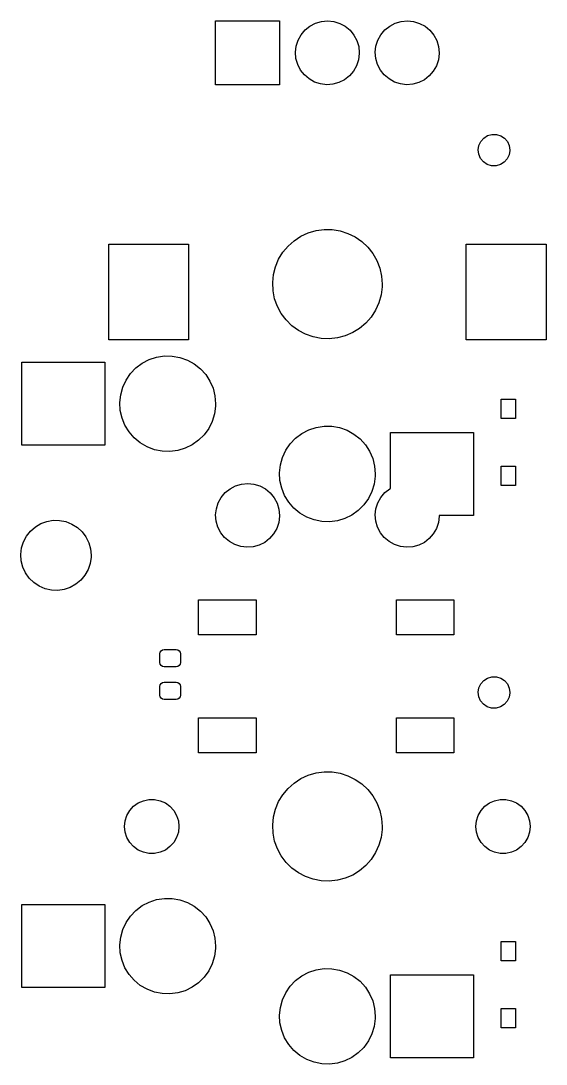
# Model space of a CAD drawing. Extents: x 3.01 to 5.54, y -3.22 to -0.6.
# Drawn here: x 4.893 to 5.54, y -1.883 to -0.595 of the extents above; entities that cross this region are included whole.
import ezdxf

# ---------------------------------------------------------------- set-up
doc = ezdxf.new("R2010")
doc.units = 0
doc.header["$MEASUREMENT"] = 0
doc.layers.add('BLACK', color=7, linetype='CONTINUOUS')

msp = doc.modelspace()

# ---------------------------------------------------------------- linework, layer by layer
at = {"layer": 'BLACK', "linetype": 'CONTINUOUS'}
for p, q in [((5.13288, -0.674213), (5.13288, -0.595473)), ((5.13288, -0.595473), (5.21162, -0.595473)), ((5.21162, -0.595473), (5.21162, -0.674213)), ((5.24313, -0.606715), (5.24912, -0.6019)), ((5.24912, -0.6019), (5.25593, -0.59834)), ((5.25593, -0.59834), (5.2633, -0.596171)), ((5.2633, -0.596171), (5.27095, -0.595474)), ((5.27095, -0.595474), (5.27859, -0.596277)), ((5.27859, -0.596277), (5.28593, -0.59855)), ((5.28593, -0.59855), (5.29269, -0.602204)), ((5.29269, -0.602204), (5.29861, -0.607102)), ((5.34155, -0.606715), (5.34754, -0.6019)), ((5.34754, -0.6019), (5.35435, -0.59834)), ((5.35435, -0.59834), (5.36172, -0.596171)), ((5.36172, -0.596171), (5.36937, -0.595474)), ((5.36937, -0.595474), (5.37702, -0.596277)), ((5.37702, -0.596277), (5.38436, -0.59855)), ((5.38436, -0.59855), (5.39111, -0.602204)), ((5.39111, -0.602204), (5.39704, -0.607102)), ((5.23449, -0.619334), (5.23819, -0.612601)), ((5.23819, -0.612601), (5.24313, -0.606715)), ((5.29861, -0.607102), (5.30347, -0.613056)), ((5.30347, -0.613056), (5.30707, -0.619841)), ((5.33291, -0.619334), (5.33661, -0.612601)), ((5.33661, -0.612601), (5.34155, -0.606715)), ((5.39704, -0.607102), (5.40189, -0.613056)), ((5.40189, -0.613056), (5.4055, -0.619841)), ((5.23131, -0.634294), (5.23216, -0.626658)), ((5.23216, -0.626658), (5.23449, -0.619334)), ((5.30707, -0.619841), (5.30929, -0.627196)), ((5.30929, -0.627196), (5.31004, -0.634843)), ((5.32973, -0.634294), (5.33059, -0.626658)), ((5.33059, -0.626658), (5.33291, -0.619334)), ((5.4055, -0.619841), (5.40772, -0.627196)), ((5.40772, -0.627196), (5.40847, -0.634843)), ((5.23195, -0.64195), (5.23131, -0.634294)), ((5.23407, -0.649336), (5.23195, -0.64195)), ((5.30907, -0.643566), (5.30664, -0.650857)), ((5.31003, -0.635943), (5.30907, -0.643566)), ((5.31004, -0.634843), (5.31003, -0.635943)), ((5.33038, -0.64195), (5.32973, -0.634294)), ((5.33249, -0.649336), (5.33038, -0.64195)), ((5.40749, -0.643566), (5.40507, -0.650857)), ((5.40845, -0.635943), (5.40749, -0.643566)), ((5.40847, -0.634843), (5.40845, -0.635943)), ((5.23758, -0.65617), (5.23407, -0.649336)), ((5.24235, -0.662192), (5.23758, -0.65617)), ((5.30664, -0.650857), (5.30285, -0.657538)), ((5.33601, -0.65617), (5.33249, -0.649336)), ((5.34078, -0.662192), (5.33601, -0.65617)), ((5.40507, -0.650857), (5.40127, -0.657538)), ((5.24821, -0.667172), (5.24235, -0.662192)), ((5.25491, -0.670921), (5.24821, -0.667172)), ((5.29177, -0.668085), (5.28491, -0.671549)), ((5.29782, -0.663354), (5.29177, -0.668085)), ((5.30285, -0.657538), (5.29782, -0.663354)), ((5.34663, -0.667172), (5.34078, -0.662192)), ((5.35334, -0.670921), (5.34663, -0.667172)), ((5.3902, -0.668085), (5.38334, -0.671549)), ((5.39625, -0.663354), (5.3902, -0.668085)), ((5.40127, -0.657538), (5.39625, -0.663354)), ((5.21162, -0.674213), (5.13288, -0.674213)), ((5.26222, -0.673295), (5.25491, -0.670921)), ((5.26985, -0.674205), (5.26222, -0.673295)), ((5.27751, -0.673615), (5.26985, -0.674205)), ((5.28491, -0.671549), (5.27751, -0.673615)), ((5.36065, -0.673295), (5.35334, -0.670921)), ((5.36827, -0.674205), (5.36065, -0.673295)), ((5.37594, -0.673615), (5.36827, -0.674205)), ((5.38334, -0.671549), (5.37594, -0.673615)), ((5.45753, -0.74922), (5.45988, -0.744215)), ((5.45988, -0.744215), (5.46354, -0.740071)), ((5.46354, -0.740071), (5.46822, -0.737121)), ((5.46822, -0.737121), (5.47353, -0.735601)), ((5.47353, -0.735601), (5.47906, -0.735635)), ((5.47906, -0.735635), (5.48436, -0.737219)), ((5.48436, -0.737219), (5.489, -0.740226)), ((5.489, -0.740226), (5.49261, -0.744415)), ((5.49261, -0.744415), (5.49489, -0.749448)), ((5.45668, -0.754683), (5.45753, -0.74922)), ((5.4574, -0.760165), (5.45668, -0.754683)), ((5.49567, -0.755397), (5.49476, -0.760849)), ((5.49489, -0.749448), (5.49568, -0.754921)), ((5.49568, -0.754921), (5.49567, -0.755397)), ((5.45962, -0.765225), (5.4574, -0.760165)), ((5.46318, -0.769458), (5.45962, -0.765225)), ((5.46778, -0.772521), (5.46318, -0.769458)), ((5.48863, -0.769924), (5.48392, -0.772817)), ((5.49234, -0.765825), (5.48863, -0.769924)), ((5.49476, -0.760849), (5.49234, -0.765825)), ((5.47306, -0.77417), (5.46778, -0.772521)), ((5.47859, -0.774271), (5.47306, -0.77417)), ((5.48392, -0.772817), (5.47859, -0.774271)), ((5.22958, -0.866724), (5.23794, -0.861238)), ((5.23794, -0.861238), (5.24703, -0.85705)), ((5.24703, -0.85705), (5.25663, -0.85425)), ((5.25663, -0.85425), (5.26655, -0.852901)), ((5.26655, -0.852901), (5.27655, -0.853032)), ((5.27655, -0.853032), (5.28642, -0.85464)), ((5.28642, -0.85464), (5.29595, -0.85769)), ((5.29595, -0.85769), (5.30493, -0.862115)), ((5.30493, -0.862115), (5.31315, -0.867818)), ((5.00099, -0.989174), (5.00099, -0.871064)), ((5.00099, -0.871064), (5.09941, -0.871064)), ((5.09941, -0.871064), (5.09941, -0.989174)), ((5.21571, -0.881078), (5.22211, -0.873386)), ((5.22211, -0.873386), (5.22958, -0.866724)), ((5.31315, -0.867818), (5.32043, -0.874673)), ((5.32043, -0.874673), (5.32663, -0.88253)), ((5.44193, -0.989174), (5.44193, -0.871064)), ((5.44193, -0.871064), (5.54036, -0.871064)), ((5.54036, -0.871064), (5.54036, -0.989174)), ((5.21052, -0.889631), (5.21571, -0.881078)), ((5.32663, -0.88253), (5.33159, -0.891216)), ((5.20419, -0.908554), (5.20665, -0.898857)), ((5.20665, -0.898857), (5.21052, -0.889631)), ((5.33159, -0.891216), (5.33522, -0.90054)), ((5.33522, -0.90054), (5.33743, -0.910298)), ((5.20319, -0.918508), (5.20419, -0.908554)), ((5.33743, -0.910298), (5.33817, -0.920275)), ((5.20367, -0.928501), (5.20319, -0.918508)), ((5.33807, -0.923808), (5.33681, -0.933732)), ((5.33817, -0.920275), (5.33807, -0.923808)), ((5.20562, -0.938314), (5.20367, -0.928501)), ((5.209, -0.94773), (5.20562, -0.938314)), ((5.33681, -0.933732), (5.3341, -0.943362)), ((5.21374, -0.956543), (5.209, -0.94773)), ((5.32999, -0.952483), (5.32457, -0.960898)), ((5.3341, -0.943362), (5.32999, -0.952483)), ((5.21972, -0.964559), (5.21374, -0.956543)), ((5.22683, -0.971603), (5.21972, -0.964559)), ((5.32457, -0.960898), (5.31798, -0.96842)), ((5.2349, -0.977518), (5.22683, -0.971603)), ((5.24375, -0.982177), (5.2349, -0.977518)), ((5.31034, -0.974884), (5.30183, -0.980148)), ((5.31798, -0.96842), (5.31034, -0.974884)), ((5.09941, -0.989174), (5.00099, -0.989174)), ((5.2532, -0.985475), (5.24375, -0.982177)), ((5.26303, -0.987341), (5.2532, -0.985475)), ((5.27302, -0.987734), (5.26303, -0.987341)), ((5.28297, -0.986645), (5.27302, -0.987734)), ((5.29264, -0.984098), (5.28297, -0.986645)), ((5.30183, -0.980148), (5.29264, -0.984098)), ((5.54036, -0.989174), (5.44193, -0.989174)), ((4.8937, -1.11909), (4.8937, -1.01673)), ((4.8937, -1.01673), (4.99606, -1.01673)), ((4.99606, -1.01673), (4.99606, -1.11909)), ((5.04235, -1.01794), (5.05093, -1.01347)), ((5.05093, -1.01347), (5.06013, -1.01047)), ((5.06013, -1.01047), (5.0697, -1.009)), ((5.0697, -1.009), (5.07937, -1.00912)), ((5.07937, -1.00912), (5.0889, -1.01082)), ((5.0889, -1.01082), (5.09802, -1.01405)), ((5.09802, -1.01405), (5.1065, -1.01872)), ((5.02792, -1.03075), (5.03461, -1.02375)), ((5.03461, -1.02375), (5.04235, -1.01794)), ((5.1065, -1.01872), (5.11409, -1.02472)), ((5.11409, -1.02472), (5.12061, -1.03188)), ((5.01839, -1.04752), (5.02247, -1.03874)), ((5.02247, -1.03874), (5.02792, -1.03075)), ((5.12061, -1.03188), (5.12586, -1.04001)), ((5.12586, -1.04001), (5.12972, -1.04888)), ((5.01581, -1.05685), (5.01839, -1.04752)), ((5.12972, -1.04888), (5.13208, -1.05827)), ((5.01478, -1.06647), (5.01581, -1.05685)), ((5.01534, -1.07613), (5.01478, -1.06647)), ((5.13208, -1.05827), (5.13287, -1.06791)), ((5.13287, -1.06791), (5.1328, -1.0708)), ((5.48491, -1.08596), (5.48491, -1.06234)), ((5.48491, -1.06234), (5.50262, -1.06234)), ((5.50262, -1.06234), (5.50262, -1.08596)), ((5.01746, -1.08557), (5.01534, -1.07613)), ((5.13154, -1.08039), (5.12872, -1.08965)), ((5.1328, -1.0708), (5.13154, -1.08039)), ((5.0211, -1.09454), (5.01746, -1.08557)), ((5.12872, -1.08965), (5.12444, -1.09833)), ((5.50262, -1.08596), (5.48491, -1.08596)), ((5.02616, -1.10279), (5.0211, -1.09454)), ((5.0325, -1.11011), (5.02616, -1.10279)), ((5.11879, -1.10619), (5.11193, -1.11302)), ((5.12444, -1.09833), (5.11879, -1.10619)), ((5.23146, -1.11037), (5.2392, -1.10456)), ((5.2392, -1.10456), (5.24778, -1.10009)), ((5.24778, -1.10009), (5.25698, -1.09708)), ((5.25698, -1.09708), (5.26655, -1.09562)), ((5.26655, -1.09562), (5.27622, -1.09573)), ((5.27622, -1.09573), (5.28575, -1.09743)), ((5.28575, -1.09743), (5.29487, -1.10066)), ((5.29487, -1.10066), (5.30335, -1.10534)), ((5.30335, -1.10534), (5.31094, -1.11134)), ((5.34842, -1.17231), (5.34842, -1.10335)), ((5.34842, -1.10335), (5.45078, -1.10335)), ((5.45078, -1.10335), (5.45078, -1.20571)), ((4.99606, -1.11909), (4.8937, -1.11909)), ((5.03994, -1.11629), (5.0325, -1.11011)), ((5.0483, -1.12117), (5.03994, -1.11629)), ((5.10406, -1.11864), (5.09536, -1.1229)), ((5.11193, -1.11302), (5.10406, -1.11864)), ((5.21932, -1.12536), (5.22477, -1.11736)), ((5.22477, -1.11736), (5.23146, -1.11037)), ((5.31094, -1.11134), (5.31746, -1.11849)), ((5.31746, -1.11849), (5.32271, -1.12662)), ((5.05734, -1.12462), (5.0483, -1.12117)), ((5.06682, -1.12655), (5.05734, -1.12462)), ((5.0765, -1.12691), (5.06682, -1.12655)), ((5.08609, -1.12568), (5.0765, -1.12691)), ((5.09536, -1.1229), (5.08609, -1.12568)), ((5.21524, -1.13414), (5.21932, -1.12536)), ((5.32271, -1.12662), (5.32657, -1.1355)), ((5.21163, -1.15308), (5.21266, -1.14346)), ((5.21266, -1.14346), (5.21524, -1.13414)), ((5.32657, -1.1355), (5.32893, -1.14488)), ((5.32893, -1.14488), (5.32972, -1.15453)), ((5.48491, -1.16863), (5.48491, -1.14501)), ((5.48491, -1.14501), (5.50262, -1.14501)), ((5.50262, -1.14501), (5.50262, -1.16863)), ((5.21219, -1.16275), (5.21163, -1.15308)), ((5.32965, -1.15741), (5.32839, -1.16701)), ((5.32972, -1.15453), (5.32965, -1.15741)), ((5.15069, -1.17277), (5.1575, -1.16921)), ((5.1575, -1.16921), (5.16487, -1.16704)), ((5.16487, -1.16704), (5.17252, -1.16634)), ((5.17252, -1.16634), (5.18017, -1.16714)), ((5.18017, -1.16714), (5.18751, -1.16942)), ((5.18751, -1.16942), (5.19426, -1.17307)), ((5.21431, -1.17219), (5.21219, -1.16275)), ((5.32839, -1.16701), (5.32557, -1.17627)), ((5.50262, -1.16863), (5.48491, -1.16863)), ((5.13606, -1.1902), (5.13976, -1.18347)), ((5.13976, -1.18347), (5.1447, -1.17758)), ((5.1447, -1.17758), (5.15069, -1.17277)), ((5.19426, -1.17307), (5.20018, -1.17797)), ((5.20018, -1.17797), (5.20504, -1.18392)), ((5.20504, -1.18392), (5.20865, -1.19071)), ((5.21796, -1.18115), (5.21431, -1.17219)), ((5.22301, -1.18941), (5.21796, -1.18115)), ((5.32557, -1.17627), (5.32129, -1.18494)), ((5.33291, -1.1902), (5.33661, -1.18347)), ((5.33661, -1.18347), (5.34155, -1.17758)), ((5.34155, -1.17758), (5.34754, -1.17277)), ((5.34754, -1.17277), (5.34842, -1.17231)), ((5.13374, -1.19752), (5.13606, -1.1902)), ((5.20865, -1.19071), (5.21087, -1.19806)), ((5.22935, -1.19672), (5.22301, -1.18941)), ((5.23679, -1.2029), (5.22935, -1.19672)), ((5.31564, -1.1928), (5.30878, -1.19963)), ((5.32129, -1.18494), (5.31564, -1.1928)), ((5.33059, -1.19752), (5.33291, -1.1902)), ((5.13288, -1.20516), (5.13374, -1.19752)), ((5.13353, -1.21282), (5.13288, -1.20516)), ((5.2116, -1.20681), (5.21064, -1.21443)), ((5.21087, -1.19806), (5.21162, -1.20571)), ((5.21162, -1.20571), (5.2116, -1.20681)), ((5.24515, -1.20778), (5.23679, -1.2029)), ((5.25419, -1.21124), (5.24515, -1.20778)), ((5.29221, -1.20951), (5.28295, -1.21229)), ((5.30091, -1.20525), (5.29221, -1.20951)), ((5.30878, -1.19963), (5.30091, -1.20525)), ((5.32973, -1.20516), (5.33059, -1.19752)), ((5.33038, -1.21282), (5.32973, -1.20516)), ((5.40845, -1.20681), (5.40749, -1.21443)), ((5.40847, -1.20571), (5.40845, -1.20681)), ((5.45078, -1.20571), (5.40847, -1.20571)), ((5.40847, -1.20571), (5.40847, -1.20571)), ((4.90461, -1.22511), (4.91057, -1.21988)), ((4.91057, -1.21988), (4.91738, -1.21583)), ((4.91738, -1.21583), (4.92481, -1.21309)), ((4.92481, -1.21309), (4.93262, -1.21175)), ((4.93262, -1.21175), (4.94055, -1.21185)), ((4.94055, -1.21185), (4.94832, -1.2134)), ((4.94832, -1.2134), (4.95568, -1.21633)), ((4.95568, -1.21633), (4.96239, -1.22056)), ((4.96239, -1.22056), (4.9682, -1.22594)), ((5.13564, -1.2202), (5.13353, -1.21282)), ((5.13916, -1.22704), (5.13564, -1.2202)), ((5.20822, -1.22172), (5.20442, -1.2284)), ((5.21064, -1.21443), (5.20822, -1.22172)), ((5.26367, -1.21317), (5.25419, -1.21124)), ((5.27335, -1.21352), (5.26367, -1.21317)), ((5.28295, -1.21229), (5.27335, -1.21352)), ((5.33249, -1.2202), (5.33038, -1.21282)), ((5.33601, -1.22704), (5.33249, -1.2202)), ((5.40507, -1.22172), (5.40127, -1.2284)), ((5.40749, -1.21443), (5.40507, -1.22172)), ((4.89601, -1.23835), (4.8997, -1.23133)), ((4.8997, -1.23133), (4.90461, -1.22511)), ((4.9682, -1.22594), (4.97295, -1.23229)), ((4.97295, -1.23229), (4.97645, -1.2394)), ((5.14393, -1.23306), (5.13916, -1.22704)), ((5.14978, -1.23804), (5.14393, -1.23306)), ((5.1994, -1.23422), (5.19334, -1.23895)), ((5.20442, -1.2284), (5.1994, -1.23422)), ((5.34078, -1.23306), (5.33601, -1.22704)), ((5.34663, -1.23804), (5.34078, -1.23306)), ((5.39625, -1.23422), (5.3902, -1.23895)), ((5.40127, -1.2284), (5.39625, -1.23422)), ((4.89273, -1.25379), (4.89366, -1.24592)), ((4.89366, -1.24592), (4.89601, -1.23835)), ((4.97645, -1.2394), (4.9786, -1.24703)), ((4.9786, -1.24703), (4.97933, -1.25492)), ((5.15649, -1.24179), (5.14978, -1.23804)), ((5.16379, -1.24416), (5.15649, -1.24179)), ((5.17142, -1.24507), (5.16379, -1.24416)), ((5.17909, -1.24448), (5.17142, -1.24507)), ((5.18649, -1.24242), (5.17909, -1.24448)), ((5.19334, -1.23895), (5.18649, -1.24242)), ((5.35334, -1.24179), (5.34663, -1.23804)), ((5.36065, -1.24416), (5.35334, -1.24179)), ((5.36827, -1.24507), (5.36065, -1.24416)), ((5.37594, -1.24448), (5.36827, -1.24507)), ((5.38334, -1.24242), (5.37594, -1.24448)), ((5.3902, -1.23895), (5.38334, -1.24242)), ((4.89325, -1.2617), (4.89273, -1.25379)), ((4.97927, -1.25719), (4.97813, -1.26503)), ((4.97933, -1.25492), (4.97927, -1.25719)), ((4.8952, -1.26938), (4.89325, -1.2617)), ((4.89852, -1.27657), (4.8952, -1.26938)), ((4.97558, -1.27254), (4.97171, -1.27945)), ((4.97813, -1.26503), (4.97558, -1.27254)), ((4.90309, -1.28305), (4.89852, -1.27657)), ((4.90877, -1.28858), (4.90309, -1.28305)), ((4.96664, -1.28554), (4.96055, -1.29061)), ((4.97171, -1.27945), (4.96664, -1.28554)), ((4.91536, -1.29298), (4.90877, -1.28858)), ((4.92264, -1.29611), (4.91536, -1.29298)), ((4.93037, -1.29786), (4.92264, -1.29611)), ((4.93829, -1.29817), (4.93037, -1.29786)), ((4.94613, -1.29703), (4.93829, -1.29817)), ((4.95364, -1.29448), (4.94613, -1.29703)), ((4.96055, -1.29061), (4.95364, -1.29448)), ((5.11181, -1.35315), (5.11181, -1.30984)), ((5.11181, -1.30984), (5.18268, -1.30984)), ((5.18268, -1.30984), (5.18268, -1.35315)), ((5.35591, -1.35315), (5.35591, -1.30984)), ((5.35591, -1.30984), (5.42677, -1.30984)), ((5.42677, -1.30984), (5.42677, -1.35315)), ((5.18268, -1.35315), (5.11181, -1.35315)), ((5.42677, -1.35315), (5.35591, -1.35315)), ((5.06417, -1.37657), (5.06458, -1.37454)), ((5.06417, -1.3872), (5.06417, -1.37657)), ((5.06458, -1.37454), (5.06573, -1.37282)), ((5.06573, -1.37282), (5.06745, -1.37166)), ((5.06745, -1.37166), (5.06949, -1.37126)), ((5.06949, -1.37126), (5.08406, -1.37126)), ((5.08406, -1.37126), (5.08609, -1.37166)), ((5.08609, -1.37166), (5.08781, -1.37282)), ((5.08781, -1.37282), (5.08897, -1.37454)), ((5.08897, -1.37454), (5.08937, -1.37657)), ((5.08937, -1.37657), (5.08937, -1.3872)), ((5.06458, -1.38924), (5.06417, -1.3872)), ((5.06573, -1.39096), (5.06458, -1.38924)), ((5.08897, -1.38924), (5.08781, -1.39096)), ((5.08937, -1.3872), (5.08897, -1.38924)), ((5.06745, -1.39212), (5.06573, -1.39096)), ((5.06949, -1.39252), (5.06745, -1.39212)), ((5.08406, -1.39252), (5.06949, -1.39252)), ((5.08609, -1.39212), (5.08406, -1.39252)), ((5.08781, -1.39096), (5.08609, -1.39212)), ((5.06417, -1.41673), (5.06458, -1.4147)), ((5.06458, -1.4147), (5.06573, -1.41297)), ((5.06573, -1.41297), (5.06745, -1.41182)), ((5.06745, -1.41182), (5.06949, -1.41142)), ((5.06949, -1.41142), (5.08406, -1.41142)), ((5.08406, -1.41142), (5.08609, -1.41182)), ((5.08609, -1.41182), (5.08781, -1.41297)), ((5.08781, -1.41297), (5.08897, -1.4147)), ((5.08897, -1.4147), (5.08937, -1.41673)), ((5.45753, -1.41851), (5.45988, -1.41351)), ((5.45988, -1.41351), (5.46354, -1.40936)), ((5.46354, -1.40936), (5.46822, -1.40641)), ((5.46822, -1.40641), (5.47353, -1.40489)), ((5.47353, -1.40489), (5.47906, -1.40493)), ((5.47906, -1.40493), (5.48436, -1.40651)), ((5.48436, -1.40651), (5.489, -1.40952)), ((5.489, -1.40952), (5.49261, -1.41371)), ((5.49261, -1.41371), (5.49489, -1.41874)), ((5.06417, -1.42736), (5.06417, -1.41673)), ((5.06458, -1.4294), (5.06417, -1.42736)), ((5.08937, -1.42736), (5.08897, -1.4294)), ((5.08937, -1.41673), (5.08937, -1.42736)), ((5.45668, -1.42397), (5.45753, -1.41851)), ((5.4574, -1.42946), (5.45668, -1.42397)), ((5.49567, -1.42469), (5.49476, -1.43014)), ((5.49489, -1.41874), (5.49568, -1.42421)), ((5.49568, -1.42421), (5.49567, -1.42469)), ((5.06573, -1.43112), (5.06458, -1.4294)), ((5.06745, -1.43227), (5.06573, -1.43112)), ((5.06949, -1.43268), (5.06745, -1.43227)), ((5.08406, -1.43268), (5.06949, -1.43268)), ((5.08609, -1.43227), (5.08406, -1.43268)), ((5.08781, -1.43112), (5.08609, -1.43227)), ((5.08897, -1.4294), (5.08781, -1.43112)), ((5.45962, -1.43452), (5.4574, -1.42946)), ((5.46318, -1.43875), (5.45962, -1.43452)), ((5.46778, -1.44181), (5.46318, -1.43875)), ((5.47306, -1.44346), (5.46778, -1.44181)), ((5.48863, -1.43922), (5.48392, -1.44211)), ((5.49234, -1.43512), (5.48863, -1.43922)), ((5.49476, -1.43014), (5.49234, -1.43512)), ((5.47859, -1.44356), (5.47306, -1.44346)), ((5.48392, -1.44211), (5.47859, -1.44356)), ((5.11181, -1.49882), (5.11181, -1.45551)), ((5.11181, -1.45551), (5.18268, -1.45551)), ((5.18268, -1.45551), (5.18268, -1.49882)), ((5.35591, -1.49882), (5.35591, -1.45551)), ((5.35591, -1.45551), (5.42677, -1.45551)), ((5.42677, -1.45551), (5.42677, -1.49882)), ((5.18268, -1.49882), (5.11181, -1.49882)), ((5.42677, -1.49882), (5.35591, -1.49882)), ((5.22958, -1.53601), (5.23794, -1.53053)), ((5.23794, -1.53053), (5.24703, -1.52634)), ((5.24703, -1.52634), (5.25663, -1.52354)), ((5.25663, -1.52354), (5.26655, -1.52219)), ((5.26655, -1.52219), (5.27655, -1.52232)), ((5.27655, -1.52232), (5.28642, -1.52393)), ((5.28642, -1.52393), (5.29595, -1.52698)), ((5.29595, -1.52698), (5.30493, -1.53141)), ((5.30493, -1.53141), (5.31315, -1.53711)), ((5.21571, -1.55037), (5.22211, -1.54268)), ((5.22211, -1.54268), (5.22958, -1.53601)), ((5.31315, -1.53711), (5.32043, -1.54396)), ((5.32043, -1.54396), (5.32663, -1.55182)), ((5.04378, -1.55771), (5.05063, -1.55625)), ((5.05063, -1.55625), (5.05763, -1.55625)), ((5.05763, -1.55625), (5.06448, -1.55771)), ((5.21052, -1.55892), (5.21571, -1.55037)), ((5.32663, -1.55182), (5.33159, -1.56051)), ((5.47685, -1.55771), (5.4837, -1.55625)), ((5.4837, -1.55625), (5.4907, -1.55625)), ((5.4907, -1.55625), (5.49755, -1.55771)), ((5.02353, -1.57594), (5.02703, -1.56988)), ((5.02703, -1.56988), (5.03172, -1.56467)), ((5.03172, -1.56467), (5.03738, -1.56055)), ((5.03738, -1.56055), (5.04378, -1.55771)), ((5.06448, -1.55771), (5.07088, -1.56055)), ((5.07088, -1.56055), (5.07655, -1.56467)), ((5.07655, -1.56467), (5.08123, -1.56988)), ((5.08123, -1.56988), (5.08474, -1.57594)), ((5.20419, -1.57784), (5.20665, -1.56815)), ((5.20665, -1.56815), (5.21052, -1.55892)), ((5.33159, -1.56051), (5.33522, -1.56983)), ((5.33522, -1.56983), (5.33743, -1.57959)), ((5.4566, -1.57594), (5.4601, -1.56988)), ((5.4601, -1.56988), (5.46479, -1.56467)), ((5.46479, -1.56467), (5.47045, -1.56055)), ((5.47045, -1.56055), (5.47685, -1.55771)), ((5.49755, -1.55771), (5.50395, -1.56055)), ((5.50395, -1.56055), (5.50962, -1.56467)), ((5.50962, -1.56467), (5.5143, -1.56988)), ((5.5143, -1.56988), (5.51781, -1.57594)), ((5.02063, -1.58957), (5.02136, -1.5826)), ((5.02136, -1.5826), (5.02353, -1.57594)), ((5.08474, -1.57594), (5.0869, -1.5826)), ((5.0869, -1.5826), (5.08763, -1.58957)), ((5.20319, -1.5878), (5.20419, -1.57784)), ((5.33743, -1.57959), (5.33817, -1.58957)), ((5.4537, -1.58957), (5.45443, -1.5826)), ((5.45443, -1.5826), (5.4566, -1.57594)), ((5.51781, -1.57594), (5.51997, -1.5826)), ((5.51997, -1.5826), (5.5207, -1.58957)), ((5.02136, -1.59653), (5.02063, -1.58957)), ((5.08763, -1.58957), (5.0869, -1.59653)), ((5.20367, -1.59779), (5.20319, -1.5878)), ((5.33807, -1.5931), (5.33681, -1.60302)), ((5.33817, -1.58957), (5.33807, -1.5931)), ((5.45443, -1.59653), (5.4537, -1.58957)), ((5.5207, -1.58957), (5.51997, -1.59653)), ((5.02353, -1.60319), (5.02136, -1.59653)), ((5.02703, -1.60926), (5.02353, -1.60319)), ((5.08474, -1.60319), (5.08123, -1.60926)), ((5.0869, -1.59653), (5.08474, -1.60319)), ((5.20562, -1.6076), (5.20367, -1.59779)), ((5.209, -1.61702), (5.20562, -1.6076)), ((5.33681, -1.60302), (5.3341, -1.61265)), ((5.4566, -1.60319), (5.45443, -1.59653)), ((5.4601, -1.60926), (5.4566, -1.60319)), ((5.51781, -1.60319), (5.5143, -1.60926)), ((5.51997, -1.59653), (5.51781, -1.60319)), ((5.03172, -1.61446), (5.02703, -1.60926)), ((5.03738, -1.61858), (5.03172, -1.61446)), ((5.04378, -1.62143), (5.03738, -1.61858)), ((5.05063, -1.62288), (5.04378, -1.62143)), ((5.06448, -1.62143), (5.05763, -1.62288)), ((5.07088, -1.61858), (5.06448, -1.62143)), ((5.07655, -1.61446), (5.07088, -1.61858)), ((5.08123, -1.60926), (5.07655, -1.61446)), ((5.21374, -1.62583), (5.209, -1.61702)), ((5.32999, -1.62177), (5.32457, -1.63019)), ((5.3341, -1.61265), (5.32999, -1.62177)), ((5.46479, -1.61446), (5.4601, -1.60926)), ((5.47045, -1.61858), (5.46479, -1.61446)), ((5.47685, -1.62143), (5.47045, -1.61858)), ((5.4837, -1.62288), (5.47685, -1.62143)), ((5.49755, -1.62143), (5.4907, -1.62288)), ((5.50395, -1.61858), (5.49755, -1.62143)), ((5.50962, -1.61446), (5.50395, -1.61858)), ((5.5143, -1.60926), (5.50962, -1.61446)), ((5.05763, -1.62288), (5.05063, -1.62288)), ((5.21972, -1.63385), (5.21374, -1.62583)), ((5.22683, -1.64089), (5.21972, -1.63385)), ((5.32457, -1.63019), (5.31798, -1.63771)), ((5.4907, -1.62288), (5.4837, -1.62288)), ((5.2349, -1.64681), (5.22683, -1.64089)), ((5.24375, -1.65147), (5.2349, -1.64681)), ((5.31034, -1.64417), (5.30183, -1.64944)), ((5.31798, -1.63771), (5.31034, -1.64417)), ((5.2532, -1.65477), (5.24375, -1.65147)), ((5.26303, -1.65663), (5.2532, -1.65477)), ((5.27302, -1.65703), (5.26303, -1.65663)), ((5.28297, -1.65594), (5.27302, -1.65703)), ((5.29264, -1.65339), (5.28297, -1.65594)), ((5.30183, -1.64944), (5.29264, -1.65339)), ((4.8937, -1.78839), (4.8937, -1.68602)), ((4.8937, -1.68602), (4.99606, -1.68602)), ((4.99606, -1.68602), (4.99606, -1.78839)), ((5.04235, -1.68723), (5.05093, -1.68276)), ((5.05093, -1.68276), (5.06013, -1.67976)), ((5.06013, -1.67976), (5.0697, -1.67829)), ((5.0697, -1.67829), (5.07937, -1.67841)), ((5.07937, -1.67841), (5.0889, -1.68011)), ((5.0889, -1.68011), (5.09802, -1.68334)), ((5.09802, -1.68334), (5.1065, -1.68802)), ((5.02792, -1.70004), (5.03461, -1.69304)), ((5.03461, -1.69304), (5.04235, -1.68723)), ((5.1065, -1.68802), (5.11409, -1.69401)), ((5.11409, -1.69401), (5.12061, -1.70117)), ((5.01839, -1.71681), (5.02247, -1.70803)), ((5.02247, -1.70803), (5.02792, -1.70004)), ((5.12061, -1.70117), (5.12586, -1.7093)), ((5.12586, -1.7093), (5.12972, -1.71817)), ((5.01581, -1.72614), (5.01839, -1.71681)), ((5.12972, -1.71817), (5.13208, -1.72756)), ((5.01478, -1.73576), (5.01581, -1.72614)), ((5.01534, -1.74542), (5.01478, -1.73576)), ((5.13208, -1.72756), (5.13287, -1.7372)), ((5.13287, -1.7372), (5.1328, -1.74009)), ((5.48491, -1.75525), (5.48491, -1.73163)), ((5.48491, -1.73163), (5.50262, -1.73163)), ((5.50262, -1.73163), (5.50262, -1.75525)), ((5.01746, -1.75486), (5.01534, -1.74542)), ((5.13154, -1.74968), (5.12872, -1.75894)), ((5.1328, -1.74009), (5.13154, -1.74968)), ((5.0211, -1.76383), (5.01746, -1.75486)), ((5.12872, -1.75894), (5.12444, -1.76762)), ((5.50262, -1.75525), (5.48491, -1.75525)), ((5.02616, -1.77208), (5.0211, -1.76383)), ((5.0325, -1.7794), (5.02616, -1.77208)), ((5.11879, -1.77548), (5.11193, -1.78231)), ((5.12444, -1.76762), (5.11879, -1.77548)), ((5.23146, -1.77966), (5.2392, -1.77385)), ((5.2392, -1.77385), (5.24778, -1.76938)), ((5.24778, -1.76938), (5.25698, -1.76637)), ((5.25698, -1.76637), (5.26655, -1.76491)), ((5.26655, -1.76491), (5.27622, -1.76503)), ((5.27622, -1.76503), (5.28575, -1.76672)), ((5.28575, -1.76672), (5.29487, -1.76995)), ((5.29487, -1.76995), (5.30335, -1.77463)), ((5.30335, -1.77463), (5.31094, -1.78063)), ((5.34842, -1.875), (5.34842, -1.77264)), ((5.34842, -1.77264), (5.45078, -1.77264)), ((5.45078, -1.77264), (5.45078, -1.875)), ((4.99606, -1.78839), (4.8937, -1.78839)), ((5.03994, -1.78558), (5.0325, -1.7794)), ((5.0483, -1.79046), (5.03994, -1.78558)), ((5.10406, -1.78793), (5.09536, -1.79219)), ((5.11193, -1.78231), (5.10406, -1.78793)), ((5.21932, -1.79465), (5.22477, -1.78665)), ((5.22477, -1.78665), (5.23146, -1.77966)), ((5.31094, -1.78063), (5.31746, -1.78779)), ((5.31746, -1.78779), (5.32271, -1.79591)), ((5.05734, -1.79391), (5.0483, -1.79046)), ((5.06682, -1.79584), (5.05734, -1.79391)), ((5.0765, -1.7962), (5.06682, -1.79584)), ((5.08609, -1.79497), (5.0765, -1.7962)), ((5.09536, -1.79219), (5.08609, -1.79497)), ((5.21524, -1.80343), (5.21932, -1.79465)), ((5.32271, -1.79591), (5.32657, -1.80479)), ((5.21163, -1.82238), (5.21266, -1.81275)), ((5.21266, -1.81275), (5.21524, -1.80343)), ((5.32657, -1.80479), (5.32893, -1.81417)), ((5.32893, -1.81417), (5.32972, -1.82382)), ((5.48491, -1.83793), (5.48491, -1.8143)), ((5.48491, -1.8143), (5.50262, -1.8143)), ((5.50262, -1.8143), (5.50262, -1.83793)), ((5.21219, -1.83204), (5.21163, -1.82238)), ((5.32965, -1.8267), (5.32839, -1.8363)), ((5.32972, -1.82382), (5.32965, -1.8267)), ((5.21431, -1.84148), (5.21219, -1.83204)), ((5.32839, -1.8363), (5.32557, -1.84556)), ((5.50262, -1.83793), (5.48491, -1.83793)), ((5.21796, -1.85044), (5.21431, -1.84148)), ((5.22301, -1.8587), (5.21796, -1.85044)), ((5.32557, -1.84556), (5.32129, -1.85423)), ((5.22935, -1.86601), (5.22301, -1.8587)), ((5.23679, -1.87219), (5.22935, -1.86601)), ((5.31564, -1.86209), (5.30878, -1.86892)), ((5.32129, -1.85423), (5.31564, -1.86209)), ((5.24515, -1.87708), (5.23679, -1.87219)), ((5.25419, -1.88053), (5.24515, -1.87708)), ((5.29221, -1.8788), (5.28295, -1.88158)), ((5.30091, -1.87454), (5.29221, -1.8788)), ((5.30878, -1.86892), (5.30091, -1.87454)), ((5.45078, -1.875), (5.34842, -1.875)), ((5.26367, -1.88246), (5.25419, -1.88053)), ((5.27335, -1.88281), (5.26367, -1.88246)), ((5.28295, -1.88158), (5.27335, -1.88281))]:
    msp.add_line(p, q, dxfattribs=at)

doc.saveas('drawing.dxf')
